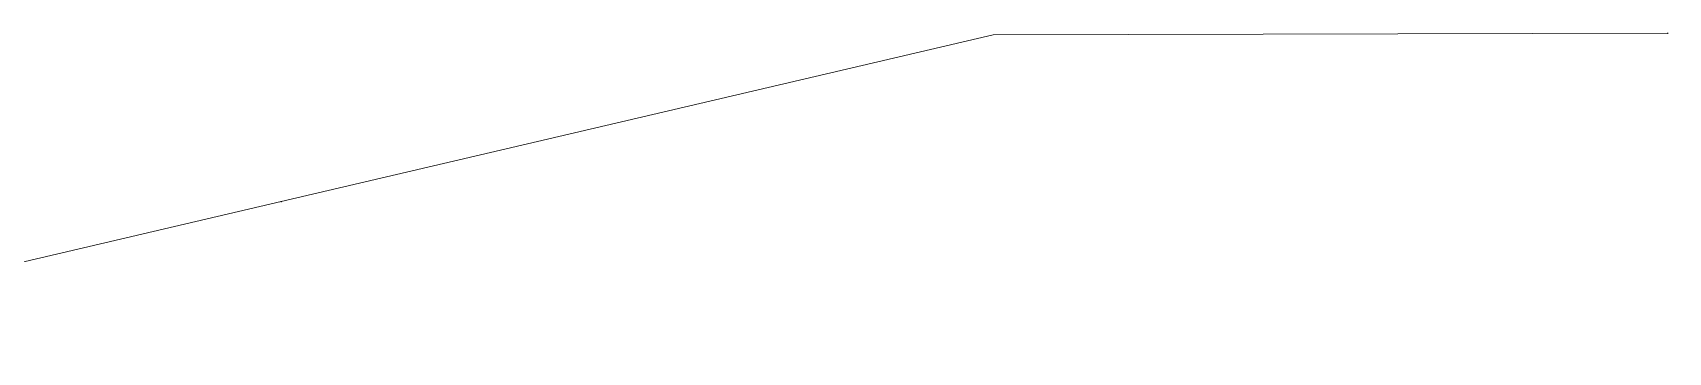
# Model space of a CAD drawing. Header units: millimetres. Extents: x 519 to 9564855, y -810 to 5021775.
# Drawn here: x 9548480 to 9564855, y 5018578 to 5021775 of the extents above; entities that cross this region are included whole.
import ezdxf

# ---------------------------------------------------------------- set-up
doc = ezdxf.new("R2010")
doc.units = ezdxf.units.MM
doc.header["$LTSCALE"] = 2
doc.header["$MEASUREMENT"] = 0
doc.header["$PDMODE"] = 2
doc.header["$PDSIZE"] = 5
doc.layers.add('Скважины на 2024 год (доп.)', color=10, linetype='Continuous')

msp = doc.modelspace()

# ---------------------------------------------------------------- linework, layer by layer
at = {"layer": 'Скважины на 2024 год (доп.)', "color": 0, "linetype": 'ByBlock', "lineweight": 0}
for p, q in [((9550968.4, 5020085), (9558097.2, 5021754.5)), ((9558097.2, 5021754.5), (9564850.1, 5021770.3)), ((9544505, 5018578), (9550968.4, 5020085))]:
    msp.add_line(p, q, dxfattribs=at)
for p in [(9564850.1, 5021770.3), (9550968.4, 5020085)]:
    msp.add_point(p, dxfattribs=at)

doc.saveas('drawing.dxf')
